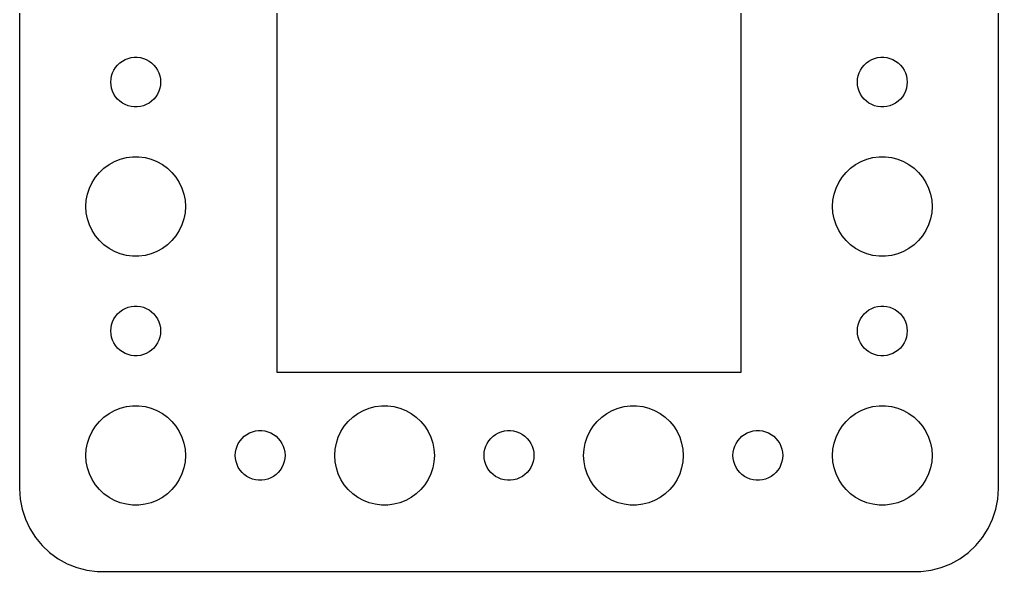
# Model space of a CAD drawing. Header units: metres. Extents: x -30 to 30, y 383 to 793.
# Drawn here: x -29.5 to 29.5, y 719 to 752.3 of the extents above; entities that cross this region are included whole.
import ezdxf

# ---------------------------------------------------------------- set-up
doc = ezdxf.new("R2010")
doc.units = ezdxf.units.M

msp = doc.modelspace()

# ---------------------------------------------------------------- linework, layer by layer
for p, q in [((-13.9685, 731), (-13.9685, 792.99)), ((13.9685, 792.99), (13.9685, 731)), ((-29.5, 788), (-29.5, 724)), ((29.5, 724), (29.5, 788)), ((-23.1387, 749.857), (-22.9635, 749.927)), ((-22.9635, 749.927), (-22.7811, 749.973)), ((-22.7811, 749.973), (-22.5942, 749.997)), ((-22.5942, 749.997), (-22.4058, 749.997)), ((-22.4058, 749.997), (-22.2189, 749.973)), ((-22.2189, 749.973), (-22.0365, 749.927)), ((-22.0365, 749.927), (-21.8613, 749.857)), ((21.8613, 749.857), (22.0365, 749.927)), ((22.0365, 749.927), (22.2189, 749.973)), ((22.2189, 749.973), (22.4058, 749.997)), ((22.4058, 749.997), (22.5942, 749.997)), ((22.5942, 749.997), (22.7811, 749.973)), ((22.7811, 749.973), (22.9635, 749.927)), ((22.9635, 749.927), (23.1387, 749.857)), ((-23.8145, 749.223), (-23.7135, 749.382)), ((-23.7135, 749.382), (-23.5934, 749.527)), ((-23.5934, 749.527), (-23.4561, 749.656)), ((-23.4561, 749.656), (-23.3037, 749.766)), ((-23.3037, 749.766), (-23.1387, 749.857)), ((-21.8613, 749.857), (-21.6963, 749.766)), ((-21.6963, 749.766), (-21.5439, 749.656)), ((-21.5439, 749.656), (-21.4065, 749.527)), ((-21.4065, 749.527), (-21.2865, 749.382)), ((-21.2865, 749.382), (-21.1855, 749.223)), ((21.1855, 749.223), (21.2865, 749.382)), ((21.2865, 749.382), (21.4065, 749.527)), ((21.4065, 749.527), (21.5439, 749.656)), ((21.5439, 749.656), (21.6963, 749.766)), ((21.6963, 749.766), (21.8613, 749.857)), ((23.1387, 749.857), (23.3037, 749.766)), ((23.3037, 749.766), (23.4561, 749.656)), ((23.4561, 749.656), (23.5934, 749.527)), ((23.5934, 749.527), (23.7135, 749.382)), ((23.7135, 749.382), (23.8145, 749.223)), ((-23.9882, 748.688), (-23.9529, 748.873)), ((-23.9529, 748.873), (-23.8947, 749.052)), ((-23.8947, 749.052), (-23.8145, 749.223)), ((-21.1855, 749.223), (-21.1053, 749.052)), ((-21.1053, 749.052), (-21.0471, 748.873)), ((-21.0471, 748.873), (-21.0118, 748.688)), ((21.0118, 748.688), (21.0471, 748.873)), ((21.0471, 748.873), (21.1053, 749.052)), ((21.1053, 749.052), (21.1855, 749.223)), ((23.8145, 749.223), (23.8947, 749.052)), ((23.8947, 749.052), (23.9529, 748.873)), ((23.9529, 748.873), (23.9882, 748.688)), ((-24, 748.5), (-23.9882, 748.688)), ((-23.9882, 748.312), (-24, 748.5)), ((-23.9529, 748.127), (-23.9882, 748.312)), ((-23.8947, 747.948), (-23.9529, 748.127)), ((-21.0471, 748.127), (-21.1053, 747.948)), ((-21.0118, 748.312), (-21.0471, 748.127)), ((-21.0118, 748.688), (-21, 748.5)), ((-21, 748.5), (-21.0118, 748.312)), ((21, 748.5), (21.0118, 748.688)), ((21.0118, 748.312), (21, 748.5)), ((21.0471, 748.127), (21.0118, 748.312)), ((21.1053, 747.948), (21.0471, 748.127)), ((23.9529, 748.127), (23.8947, 747.948)), ((23.9882, 748.312), (23.9529, 748.127)), ((23.9882, 748.688), (24, 748.5)), ((24, 748.5), (23.9882, 748.312)), ((-23.8145, 747.777), (-23.8947, 747.948)), ((-23.7135, 747.618), (-23.8145, 747.777)), ((-23.5934, 747.473), (-23.7135, 747.618)), ((-21.2865, 747.618), (-21.4065, 747.473)), ((-21.1855, 747.777), (-21.2865, 747.618)), ((-21.1053, 747.948), (-21.1855, 747.777)), ((21.1855, 747.777), (21.1053, 747.948)), ((21.2865, 747.618), (21.1855, 747.777)), ((21.4065, 747.473), (21.2865, 747.618)), ((23.7135, 747.618), (23.5934, 747.473)), ((23.8145, 747.777), (23.7135, 747.618)), ((23.8947, 747.948), (23.8145, 747.777)), ((-23.4561, 747.344), (-23.5934, 747.473)), ((-23.3037, 747.234), (-23.4561, 747.344)), ((-23.1387, 747.143), (-23.3037, 747.234)), ((-22.9635, 747.073), (-23.1387, 747.143)), ((-22.7811, 747.027), (-22.9635, 747.073)), ((-22.5942, 747.003), (-22.7811, 747.027)), ((-22.4058, 747.003), (-22.5942, 747.003)), ((-22.2189, 747.027), (-22.4058, 747.003)), ((-22.0365, 747.073), (-22.2189, 747.027)), ((-21.8613, 747.143), (-22.0365, 747.073)), ((-21.6963, 747.234), (-21.8613, 747.143)), ((-21.5439, 747.344), (-21.6963, 747.234)), ((-21.4065, 747.473), (-21.5439, 747.344)), ((21.5439, 747.344), (21.4065, 747.473)), ((21.6963, 747.234), (21.5439, 747.344)), ((21.8613, 747.143), (21.6963, 747.234)), ((22.0365, 747.073), (21.8613, 747.143)), ((22.2189, 747.027), (22.0365, 747.073)), ((22.4058, 747.003), (22.2189, 747.027)), ((22.5942, 747.003), (22.4058, 747.003)), ((22.7811, 747.027), (22.5942, 747.003)), ((22.9635, 747.073), (22.7811, 747.027)), ((23.1387, 747.143), (22.9635, 747.073)), ((23.3037, 747.234), (23.1387, 747.143)), ((23.4561, 747.344), (23.3037, 747.234)), ((23.5934, 747.473), (23.4561, 747.344)), ((-23.0621, 743.947), (-22.6884, 743.994)), ((-22.6884, 743.994), (-22.3116, 743.994)), ((-22.3116, 743.994), (-21.9379, 743.947)), ((21.9379, 743.947), (22.3116, 743.994)), ((22.3116, 743.994), (22.6884, 743.994)), ((22.6884, 743.994), (23.0621, 743.947)), ((-24.4123, 743.312), (-24.1075, 743.533)), ((-24.1075, 743.533), (-23.7773, 743.714)), ((-23.7773, 743.714), (-23.427, 743.853)), ((-23.427, 743.853), (-23.0621, 743.947)), ((-21.9379, 743.947), (-21.5729, 743.853)), ((-21.5729, 743.853), (-21.2227, 743.714)), ((-21.2227, 743.714), (-20.8925, 743.533)), ((-20.8925, 743.533), (-20.5877, 743.312)), ((20.5877, 743.312), (20.8925, 743.533)), ((20.8925, 743.533), (21.2227, 743.714)), ((21.2227, 743.714), (21.5729, 743.853)), ((21.5729, 743.853), (21.9379, 743.947)), ((23.0621, 743.947), (23.427, 743.853)), ((23.427, 743.853), (23.7773, 743.714)), ((23.7773, 743.714), (24.1075, 743.533)), ((24.1075, 743.533), (24.4123, 743.312)), ((-24.927, 742.763), (-24.6869, 743.054)), ((-24.6869, 743.054), (-24.4123, 743.312)), ((-20.5877, 743.312), (-20.3131, 743.054)), ((-20.3131, 743.054), (-20.0729, 742.763)), ((20.0729, 742.763), (20.3131, 743.054)), ((20.3131, 743.054), (20.5877, 743.312)), ((24.4123, 743.312), (24.6869, 743.054)), ((24.6869, 743.054), (24.927, 742.763)), ((-25.2893, 742.104), (-25.1289, 742.445)), ((-25.1289, 742.445), (-24.927, 742.763)), ((-20.0729, 742.763), (-19.8711, 742.445)), ((-19.8711, 742.445), (-19.7107, 742.104)), ((19.7107, 742.104), (19.8711, 742.445)), ((19.8711, 742.445), (20.0729, 742.763)), ((24.927, 742.763), (25.1289, 742.445)), ((25.1289, 742.445), (25.2893, 742.104)), ((-25.4763, 741.376), (-25.4057, 741.746)), ((-25.4057, 741.746), (-25.2893, 742.104)), ((-19.7107, 742.104), (-19.5942, 741.746)), ((-19.5942, 741.746), (-19.5237, 741.376)), ((19.5237, 741.376), (19.5942, 741.746)), ((19.5942, 741.746), (19.7107, 742.104)), ((25.2893, 742.104), (25.4057, 741.746)), ((25.4057, 741.746), (25.4763, 741.376)), ((-25.5, 741), (-25.4763, 741.376)), ((-19.5237, 741.376), (-19.5, 741)), ((19.5, 741), (19.5237, 741.376)), ((25.4763, 741.376), (25.5, 741)), ((-25.4763, 740.624), (-25.5, 741)), ((-25.4057, 740.254), (-25.4763, 740.624)), ((-19.5237, 740.624), (-19.5942, 740.254)), ((-19.5, 741), (-19.5237, 740.624)), ((19.5237, 740.624), (19.5, 741)), ((19.5942, 740.254), (19.5237, 740.624)), ((25.4763, 740.624), (25.4057, 740.254)), ((25.5, 741), (25.4763, 740.624)), ((-25.2893, 739.896), (-25.4057, 740.254)), ((-25.1289, 739.555), (-25.2893, 739.896)), ((-19.7107, 739.896), (-19.8711, 739.555)), ((-19.5942, 740.254), (-19.7107, 739.896)), ((19.7107, 739.896), (19.5942, 740.254)), ((19.8711, 739.555), (19.7107, 739.896)), ((25.2893, 739.896), (25.1289, 739.555)), ((25.4057, 740.254), (25.2893, 739.896)), ((-24.927, 739.237), (-25.1289, 739.555)), ((-19.8711, 739.555), (-20.0729, 739.237)), ((20.0729, 739.237), (19.8711, 739.555)), ((25.1289, 739.555), (24.927, 739.237)), ((-24.6869, 738.946), (-24.927, 739.237)), ((-24.4123, 738.688), (-24.6869, 738.946)), ((-24.1075, 738.467), (-24.4123, 738.688)), ((-20.5877, 738.688), (-20.8925, 738.467)), ((-20.3131, 738.946), (-20.5877, 738.688)), ((-20.0729, 739.237), (-20.3131, 738.946)), ((20.3131, 738.946), (20.0729, 739.237)), ((20.5877, 738.688), (20.3131, 738.946)), ((20.8925, 738.467), (20.5877, 738.688)), ((24.4123, 738.688), (24.1075, 738.467)), ((24.6869, 738.946), (24.4123, 738.688)), ((24.927, 739.237), (24.6869, 738.946)), ((-23.7773, 738.286), (-24.1075, 738.467)), ((-23.427, 738.147), (-23.7773, 738.286)), ((-23.0621, 738.053), (-23.427, 738.147)), ((-21.5729, 738.147), (-21.9379, 738.053)), ((-21.2227, 738.286), (-21.5729, 738.147)), ((-20.8925, 738.467), (-21.2227, 738.286)), ((21.2227, 738.286), (20.8925, 738.467)), ((21.5729, 738.147), (21.2227, 738.286)), ((21.9379, 738.053), (21.5729, 738.147)), ((23.427, 738.147), (23.0621, 738.053)), ((23.7773, 738.286), (23.427, 738.147)), ((24.1075, 738.467), (23.7773, 738.286)), ((-22.6884, 738.006), (-23.0621, 738.053)), ((-22.3116, 738.006), (-22.6884, 738.006)), ((-21.9379, 738.053), (-22.3116, 738.006)), ((22.3116, 738.006), (21.9379, 738.053)), ((22.6884, 738.006), (22.3116, 738.006)), ((23.0621, 738.053), (22.6884, 738.006)), ((-23.5934, 734.527), (-23.4561, 734.656)), ((-23.4561, 734.656), (-23.3037, 734.766)), ((-23.3037, 734.766), (-23.1387, 734.857)), ((-23.1387, 734.857), (-22.9635, 734.927)), ((-22.9635, 734.927), (-22.7811, 734.973)), ((-22.7811, 734.973), (-22.5942, 734.997)), ((-22.5942, 734.997), (-22.4058, 734.997)), ((-22.4058, 734.997), (-22.2189, 734.973)), ((-22.2189, 734.973), (-22.0365, 734.927)), ((-22.0365, 734.927), (-21.8613, 734.857)), ((-21.8613, 734.857), (-21.6963, 734.766)), ((-21.6963, 734.766), (-21.5439, 734.656)), ((-21.5439, 734.656), (-21.4065, 734.527)), ((21.4065, 734.527), (21.5439, 734.656)), ((21.5439, 734.656), (21.6963, 734.766)), ((21.6963, 734.766), (21.8613, 734.857)), ((21.8613, 734.857), (22.0365, 734.927)), ((22.0365, 734.927), (22.2189, 734.973)), ((22.2189, 734.973), (22.4058, 734.997)), ((22.4058, 734.997), (22.5942, 734.997)), ((22.5942, 734.997), (22.7811, 734.973)), ((22.7811, 734.973), (22.9635, 734.927)), ((22.9635, 734.927), (23.1387, 734.857)), ((23.1387, 734.857), (23.3037, 734.766)), ((23.3037, 734.766), (23.4561, 734.656)), ((23.4561, 734.656), (23.5934, 734.527)), ((-23.9529, 733.873), (-23.8947, 734.052)), ((-23.8947, 734.052), (-23.8145, 734.223)), ((-23.8145, 734.223), (-23.7135, 734.382)), ((-23.7135, 734.382), (-23.5934, 734.527)), ((-21.4065, 734.527), (-21.2865, 734.382)), ((-21.2865, 734.382), (-21.1855, 734.223)), ((-21.1855, 734.223), (-21.1053, 734.052)), ((-21.1053, 734.052), (-21.0471, 733.873)), ((21.0471, 733.873), (21.1053, 734.052)), ((21.1053, 734.052), (21.1855, 734.223)), ((21.1855, 734.223), (21.2865, 734.382)), ((21.2865, 734.382), (21.4065, 734.527)), ((23.5934, 734.527), (23.7135, 734.382)), ((23.7135, 734.382), (23.8145, 734.223)), ((23.8145, 734.223), (23.8947, 734.052)), ((23.8947, 734.052), (23.9529, 733.873)), ((-24, 733.5), (-23.9882, 733.688)), ((-23.9882, 733.312), (-24, 733.5)), ((-23.9882, 733.688), (-23.9529, 733.873)), ((-21.0471, 733.873), (-21.0118, 733.688)), ((-21.0118, 733.688), (-21, 733.5)), ((-21, 733.5), (-21.0118, 733.312)), ((21, 733.5), (21.0118, 733.688)), ((21.0118, 733.312), (21, 733.5)), ((21.0118, 733.688), (21.0471, 733.873)), ((23.9529, 733.873), (23.9882, 733.688)), ((23.9882, 733.688), (24, 733.5)), ((24, 733.5), (23.9882, 733.312)), ((-23.9529, 733.127), (-23.9882, 733.312)), ((-23.8947, 732.948), (-23.9529, 733.127)), ((-23.8145, 732.777), (-23.8947, 732.948)), ((-21.1053, 732.948), (-21.1855, 732.777)), ((-21.0471, 733.127), (-21.1053, 732.948)), ((-21.0118, 733.312), (-21.0471, 733.127)), ((21.0471, 733.127), (21.0118, 733.312)), ((21.1053, 732.948), (21.0471, 733.127)), ((21.1855, 732.777), (21.1053, 732.948)), ((23.8947, 732.948), (23.8145, 732.777)), ((23.9529, 733.127), (23.8947, 732.948)), ((23.9882, 733.312), (23.9529, 733.127)), ((-23.7135, 732.618), (-23.8145, 732.777)), ((-23.5934, 732.473), (-23.7135, 732.618)), ((-23.4561, 732.344), (-23.5934, 732.473)), ((-23.3037, 732.234), (-23.4561, 732.344)), ((-23.1387, 732.143), (-23.3037, 732.234)), ((-21.6963, 732.234), (-21.8613, 732.143)), ((-21.5439, 732.344), (-21.6963, 732.234)), ((-21.4065, 732.473), (-21.5439, 732.344)), ((-21.2865, 732.618), (-21.4065, 732.473)), ((-21.1855, 732.777), (-21.2865, 732.618)), ((21.2865, 732.618), (21.1855, 732.777)), ((21.4065, 732.473), (21.2865, 732.618)), ((21.5439, 732.344), (21.4065, 732.473)), ((21.6963, 732.234), (21.5439, 732.344)), ((21.8613, 732.143), (21.6963, 732.234)), ((23.3037, 732.234), (23.1387, 732.143)), ((23.4561, 732.344), (23.3037, 732.234)), ((23.5934, 732.473), (23.4561, 732.344)), ((23.7135, 732.618), (23.5934, 732.473)), ((23.8145, 732.777), (23.7135, 732.618)), ((-22.9635, 732.073), (-23.1387, 732.143)), ((-22.7811, 732.027), (-22.9635, 732.073)), ((-22.5942, 732.003), (-22.7811, 732.027)), ((-22.4058, 732.003), (-22.5942, 732.003)), ((-22.2189, 732.027), (-22.4058, 732.003)), ((-22.0365, 732.073), (-22.2189, 732.027)), ((-21.8613, 732.143), (-22.0365, 732.073)), ((22.0365, 732.073), (21.8613, 732.143)), ((22.2189, 732.027), (22.0365, 732.073)), ((22.4058, 732.003), (22.2189, 732.027)), ((22.5942, 732.003), (22.4058, 732.003)), ((22.7811, 732.027), (22.5942, 732.003)), ((22.9635, 732.073), (22.7811, 732.027)), ((23.1387, 732.143), (22.9635, 732.073)), ((13.9685, 731), (-13.9685, 731)), ((-24.1075, 728.533), (-23.7773, 728.714)), ((-23.7773, 728.714), (-23.427, 728.853)), ((-23.427, 728.853), (-23.0621, 728.947)), ((-23.0621, 728.947), (-22.6884, 728.994)), ((-22.6884, 728.994), (-22.3116, 728.994)), ((-22.3116, 728.994), (-21.9379, 728.947)), ((-21.9379, 728.947), (-21.5729, 728.853)), ((-21.5729, 728.853), (-21.2227, 728.714)), ((-21.2227, 728.714), (-20.8925, 728.533)), ((-9.10747, 728.533), (-8.77733, 728.714)), ((-8.77733, 728.714), (-8.42705, 728.853)), ((-8.42705, 728.853), (-8.06213, 728.947)), ((-8.06213, 728.947), (-7.68837, 728.994)), ((-7.68837, 728.994), (-7.31161, 728.994)), ((-7.31161, 728.994), (-6.93785, 728.947)), ((-6.93785, 728.947), (-6.57294, 728.853)), ((-6.57294, 728.853), (-6.22266, 728.714)), ((-6.22266, 728.714), (-5.89252, 728.533)), ((5.89252, 728.533), (6.22266, 728.714)), ((6.22266, 728.714), (6.57294, 728.853)), ((6.57294, 728.853), (6.93785, 728.947)), ((6.93785, 728.947), (7.31161, 728.994)), ((7.31161, 728.994), (7.68837, 728.994)), ((7.68837, 728.994), (8.06213, 728.947)), ((8.06213, 728.947), (8.42705, 728.853)), ((8.42705, 728.853), (8.77733, 728.714)), ((8.77733, 728.714), (9.10747, 728.533)), ((20.8925, 728.533), (21.2227, 728.714)), ((21.2227, 728.714), (21.5729, 728.853)), ((21.5729, 728.853), (21.9379, 728.947)), ((21.9379, 728.947), (22.3116, 728.994)), ((22.3116, 728.994), (22.6884, 728.994)), ((22.6884, 728.994), (23.0621, 728.947)), ((23.0621, 728.947), (23.427, 728.853)), ((23.427, 728.853), (23.7773, 728.714)), ((23.7773, 728.714), (24.1075, 728.533)), ((-24.6869, 728.054), (-24.4123, 728.312)), ((-24.4123, 728.312), (-24.1075, 728.533)), ((-20.8925, 728.533), (-20.5877, 728.312)), ((-20.5877, 728.312), (-20.3131, 728.054)), ((-9.6869, 728.054), (-9.41226, 728.312)), ((-9.41226, 728.312), (-9.10747, 728.533)), ((-5.89252, 728.533), (-5.58772, 728.312)), ((-5.58772, 728.312), (-5.31308, 728.054)), ((5.31308, 728.054), (5.58772, 728.312)), ((5.58772, 728.312), (5.89252, 728.533)), ((9.10747, 728.533), (9.41226, 728.312)), ((9.41226, 728.312), (9.6869, 728.054)), ((20.3131, 728.054), (20.5877, 728.312)), ((20.5877, 728.312), (20.8925, 728.533)), ((24.1075, 728.533), (24.4123, 728.312)), ((24.4123, 728.312), (24.6869, 728.054)), ((-25.1289, 727.445), (-24.927, 727.763)), ((-24.927, 727.763), (-24.6869, 728.054)), ((-20.3131, 728.054), (-20.0729, 727.763)), ((-20.0729, 727.763), (-19.8711, 727.445)), ((-15.4635, 727.427), (-15.2811, 727.473)), ((-15.2811, 727.473), (-15.0942, 727.497)), ((-15.0942, 727.497), (-14.9058, 727.497)), ((-14.9058, 727.497), (-14.7189, 727.473)), ((-14.7189, 727.473), (-14.5365, 727.427)), ((-10.1289, 727.445), (-9.92705, 727.763)), ((-9.92705, 727.763), (-9.6869, 728.054)), ((-5.31308, 728.054), (-5.07294, 727.763)), ((-5.07294, 727.763), (-4.87108, 727.445)), ((-0.46352, 727.427), (-0.28107, 727.473)), ((-0.28107, 727.473), (-0.09418, 727.497)), ((-0.09418, 727.497), (0.09418, 727.497)), ((0.09418, 727.497), (0.28107, 727.473)), ((0.28107, 727.473), (0.46352, 727.427)), ((4.87108, 727.445), (5.07294, 727.763)), ((5.07294, 727.763), (5.31308, 728.054)), ((9.6869, 728.054), (9.92705, 727.763)), ((9.92705, 727.763), (10.1289, 727.445)), ((14.5365, 727.427), (14.7189, 727.473)), ((14.7189, 727.473), (14.9058, 727.497)), ((14.9058, 727.497), (15.0942, 727.497)), ((15.0942, 727.497), (15.2811, 727.473)), ((15.2811, 727.473), (15.4635, 727.427)), ((19.8711, 727.445), (20.0729, 727.763)), ((20.0729, 727.763), (20.3131, 728.054)), ((24.6869, 728.054), (24.927, 727.763)), ((24.927, 727.763), (25.1289, 727.445)), ((-25.4057, 726.746), (-25.2893, 727.104)), ((-25.2893, 727.104), (-25.1289, 727.445)), ((-19.8711, 727.445), (-19.7107, 727.104)), ((-19.7107, 727.104), (-19.5942, 726.746)), ((-16.3145, 726.723), (-16.2135, 726.882)), ((-16.2135, 726.882), (-16.0934, 727.027)), ((-16.0934, 727.027), (-15.9561, 727.156)), ((-15.9561, 727.156), (-15.8037, 727.266)), ((-15.8037, 727.266), (-15.6387, 727.357)), ((-15.6387, 727.357), (-15.4635, 727.427)), ((-14.5365, 727.427), (-14.3613, 727.357)), ((-14.3613, 727.357), (-14.1963, 727.266)), ((-14.1963, 727.266), (-14.0439, 727.156)), ((-14.0439, 727.156), (-13.9065, 727.027)), ((-13.9065, 727.027), (-13.7865, 726.882)), ((-13.7865, 726.882), (-13.6855, 726.723)), ((-10.4057, 726.746), (-10.2893, 727.104)), ((-10.2893, 727.104), (-10.1289, 727.445)), ((-4.87108, 727.445), (-4.71066, 727.104)), ((-4.71066, 727.104), (-4.59424, 726.746)), ((-1.31445, 726.723), (-1.21352, 726.882)), ((-1.21352, 726.882), (-1.09344, 727.027)), ((-1.09344, 727.027), (-0.95613, 727.156)), ((-0.95613, 727.156), (-0.80373, 727.266)), ((-0.80373, 727.266), (-0.63866, 727.357)), ((-0.63866, 727.357), (-0.46352, 727.427)), ((0.46352, 727.427), (0.63866, 727.357)), ((0.63866, 727.357), (0.80373, 727.266)), ((0.80373, 727.266), (0.95613, 727.156)), ((0.95613, 727.156), (1.09344, 727.027)), ((1.09344, 727.027), (1.21352, 726.882)), ((1.21352, 726.882), (1.31445, 726.723)), ((4.59424, 726.746), (4.71066, 727.104)), ((4.71066, 727.104), (4.87108, 727.445)), ((10.1289, 727.445), (10.2893, 727.104)), ((10.2893, 727.104), (10.4057, 726.746)), ((13.6855, 726.723), (13.7865, 726.882)), ((13.7865, 726.882), (13.9065, 727.027)), ((13.9065, 727.027), (14.0439, 727.156)), ((14.0439, 727.156), (14.1963, 727.266)), ((14.1963, 727.266), (14.3613, 727.357)), ((14.3613, 727.357), (14.5365, 727.427)), ((15.4635, 727.427), (15.6387, 727.357)), ((15.6387, 727.357), (15.8037, 727.266)), ((15.8037, 727.266), (15.9561, 727.156)), ((15.9561, 727.156), (16.0934, 727.027)), ((16.0934, 727.027), (16.2135, 726.882)), ((16.2135, 726.882), (16.3145, 726.723)), ((19.5942, 726.746), (19.7107, 727.104)), ((19.7107, 727.104), (19.8711, 727.445)), ((25.1289, 727.445), (25.2893, 727.104)), ((25.2893, 727.104), (25.4057, 726.746)), ((-25.5, 726), (-25.4763, 726.376)), ((-25.4763, 726.376), (-25.4057, 726.746)), ((-19.5942, 726.746), (-19.5237, 726.376)), ((-19.5237, 726.376), (-19.5, 726)), ((-16.4882, 726.188), (-16.4529, 726.373)), ((-16.4529, 726.373), (-16.3947, 726.552)), ((-16.3947, 726.552), (-16.3145, 726.723)), ((-13.6855, 726.723), (-13.6053, 726.552)), ((-13.6053, 726.552), (-13.5471, 726.373)), ((-13.5471, 726.373), (-13.5118, 726.188)), ((-10.5, 726), (-10.4763, 726.376)), ((-10.4763, 726.376), (-10.4057, 726.746)), ((-4.59424, 726.746), (-4.52365, 726.376)), ((-4.52365, 726.376), (-4.5, 726)), ((-1.48816, 726.188), (-1.45287, 726.373)), ((-1.45287, 726.373), (-1.39465, 726.552)), ((-1.39465, 726.552), (-1.31445, 726.723)), ((1.31445, 726.723), (1.39465, 726.552)), ((1.39465, 726.552), (1.45287, 726.373)), ((1.45287, 726.373), (1.48816, 726.188)), ((4.5, 726), (4.52365, 726.376)), ((4.52365, 726.376), (4.59424, 726.746)), ((10.4057, 726.746), (10.4763, 726.376)), ((10.4763, 726.376), (10.5, 726)), ((13.5118, 726.188), (13.5471, 726.373)), ((13.5471, 726.373), (13.6053, 726.552)), ((13.6053, 726.552), (13.6855, 726.723)), ((16.3145, 726.723), (16.3947, 726.552)), ((16.3947, 726.552), (16.4529, 726.373)), ((16.4529, 726.373), (16.4882, 726.188)), ((19.5, 726), (19.5237, 726.376)), ((19.5237, 726.376), (19.5942, 726.746)), ((25.4057, 726.746), (25.4763, 726.376)), ((25.4763, 726.376), (25.5, 726)), ((-25.4763, 725.624), (-25.5, 726)), ((-19.5, 726), (-19.5237, 725.624)), ((-16.5, 726), (-16.4882, 726.188)), ((-16.4882, 725.812), (-16.5, 726)), ((-16.4529, 725.627), (-16.4882, 725.812)), ((-13.5118, 725.812), (-13.5471, 725.627)), ((-13.5118, 726.188), (-13.5, 726)), ((-13.5, 726), (-13.5118, 725.812)), ((-10.4763, 725.624), (-10.5, 726)), ((-4.5, 726), (-4.52365, 725.624)), ((-1.5, 726), (-1.48816, 726.188)), ((-1.48816, 725.812), (-1.5, 726)), ((-1.45287, 725.627), (-1.48816, 725.812)), ((1.48816, 725.812), (1.45287, 725.627)), ((1.48816, 726.188), (1.5, 726)), ((1.5, 726), (1.48816, 725.812)), ((4.52365, 725.624), (4.5, 726)), ((10.5, 726), (10.4763, 725.624)), ((13.5, 726), (13.5118, 726.188)), ((13.5118, 725.812), (13.5, 726)), ((13.5471, 725.627), (13.5118, 725.812)), ((16.4882, 725.812), (16.4529, 725.627)), ((16.4882, 726.188), (16.5, 726)), ((16.5, 726), (16.4882, 725.812)), ((19.5237, 725.624), (19.5, 726)), ((25.5, 726), (25.4763, 725.624)), ((-25.4057, 725.254), (-25.4763, 725.624)), ((-25.2893, 724.896), (-25.4057, 725.254)), ((-19.5942, 725.254), (-19.7107, 724.896)), ((-19.5237, 725.624), (-19.5942, 725.254)), ((-16.3947, 725.448), (-16.4529, 725.627)), ((-16.3145, 725.277), (-16.3947, 725.448)), ((-16.2135, 725.118), (-16.3145, 725.277)), ((-16.0934, 724.973), (-16.2135, 725.118)), ((-13.7865, 725.118), (-13.9065, 724.973)), ((-13.6855, 725.277), (-13.7865, 725.118)), ((-13.6053, 725.448), (-13.6855, 725.277)), ((-13.5471, 725.627), (-13.6053, 725.448)), ((-10.4057, 725.254), (-10.4763, 725.624)), ((-10.2893, 724.896), (-10.4057, 725.254)), ((-4.59424, 725.254), (-4.71066, 724.896)), ((-4.52365, 725.624), (-4.59424, 725.254)), ((-1.39465, 725.448), (-1.45287, 725.627)), ((-1.31445, 725.277), (-1.39465, 725.448)), ((-1.21352, 725.118), (-1.31445, 725.277)), ((-1.09344, 724.973), (-1.21352, 725.118)), ((1.21352, 725.118), (1.09344, 724.973)), ((1.31445, 725.277), (1.21352, 725.118)), ((1.39465, 725.448), (1.31445, 725.277)), ((1.45287, 725.627), (1.39465, 725.448)), ((4.59424, 725.254), (4.52365, 725.624)), ((4.71066, 724.896), (4.59424, 725.254)), ((10.4057, 725.254), (10.2893, 724.896)), ((10.4763, 725.624), (10.4057, 725.254)), ((13.6053, 725.448), (13.5471, 725.627)), ((13.6855, 725.277), (13.6053, 725.448)), ((13.7865, 725.118), (13.6855, 725.277)), ((13.9065, 724.973), (13.7865, 725.118)), ((16.2135, 725.118), (16.0934, 724.973)), ((16.3145, 725.277), (16.2135, 725.118)), ((16.3947, 725.448), (16.3145, 725.277)), ((16.4529, 725.627), (16.3947, 725.448)), ((19.5942, 725.254), (19.5237, 725.624)), ((19.7107, 724.896), (19.5942, 725.254)), ((25.4057, 725.254), (25.2893, 724.896)), ((25.4763, 725.624), (25.4057, 725.254)), ((-25.1289, 724.555), (-25.2893, 724.896)), ((-24.927, 724.237), (-25.1289, 724.555)), ((-19.8711, 724.555), (-20.0729, 724.237)), ((-19.7107, 724.896), (-19.8711, 724.555)), ((-15.9561, 724.844), (-16.0934, 724.973)), ((-15.8037, 724.734), (-15.9561, 724.844)), ((-15.6387, 724.643), (-15.8037, 724.734)), ((-15.4635, 724.573), (-15.6387, 724.643)), ((-15.2811, 724.527), (-15.4635, 724.573)), ((-15.0942, 724.503), (-15.2811, 724.527)), ((-14.7189, 724.527), (-14.9058, 724.503)), ((-14.5365, 724.573), (-14.7189, 724.527)), ((-14.3613, 724.643), (-14.5365, 724.573)), ((-14.1963, 724.734), (-14.3613, 724.643)), ((-14.0439, 724.844), (-14.1963, 724.734)), ((-13.9065, 724.973), (-14.0439, 724.844)), ((-10.1289, 724.555), (-10.2893, 724.896)), ((-9.92705, 724.237), (-10.1289, 724.555)), ((-4.87108, 724.555), (-5.07294, 724.237)), ((-4.71066, 724.896), (-4.87108, 724.555)), ((-0.95613, 724.844), (-1.09344, 724.973)), ((-0.80373, 724.734), (-0.95613, 724.844)), ((-0.63866, 724.643), (-0.80373, 724.734)), ((-0.46352, 724.573), (-0.63866, 724.643)), ((-0.28107, 724.527), (-0.46352, 724.573)), ((-0.09418, 724.503), (-0.28107, 724.527)), ((0.28107, 724.527), (0.09418, 724.503)), ((0.46352, 724.573), (0.28107, 724.527)), ((0.63866, 724.643), (0.46352, 724.573)), ((0.80373, 724.734), (0.63866, 724.643)), ((0.95613, 724.844), (0.80373, 724.734)), ((1.09344, 724.973), (0.95613, 724.844)), ((4.87108, 724.555), (4.71066, 724.896)), ((5.07294, 724.237), (4.87108, 724.555)), ((10.1289, 724.555), (9.92705, 724.237)), ((10.2893, 724.896), (10.1289, 724.555)), ((14.0439, 724.844), (13.9065, 724.973)), ((14.1963, 724.734), (14.0439, 724.844)), ((14.3613, 724.643), (14.1963, 724.734)), ((14.5365, 724.573), (14.3613, 724.643)), ((14.7189, 724.527), (14.5365, 724.573)), ((14.9058, 724.503), (14.7189, 724.527)), ((15.2811, 724.527), (15.0942, 724.503)), ((15.4635, 724.573), (15.2811, 724.527)), ((15.6387, 724.643), (15.4635, 724.573)), ((15.8037, 724.734), (15.6387, 724.643)), ((15.9561, 724.844), (15.8037, 724.734)), ((16.0934, 724.973), (15.9561, 724.844)), ((19.8711, 724.555), (19.7107, 724.896)), ((20.0729, 724.237), (19.8711, 724.555)), ((25.1289, 724.555), (24.927, 724.237)), ((25.2893, 724.896), (25.1289, 724.555)), ((-29.5, 724), (-29.4606, 723.373)), ((-24.6869, 723.946), (-24.927, 724.237)), ((-24.4123, 723.688), (-24.6869, 723.946)), ((-20.3131, 723.946), (-20.5877, 723.688)), ((-20.0729, 724.237), (-20.3131, 723.946)), ((-14.9058, 724.503), (-15.0942, 724.503)), ((-9.6869, 723.946), (-9.92705, 724.237)), ((-9.41226, 723.688), (-9.6869, 723.946)), ((-5.31308, 723.946), (-5.58772, 723.688)), ((-5.07294, 724.237), (-5.31308, 723.946)), ((0.09418, 724.503), (-0.09418, 724.503)), ((5.31308, 723.946), (5.07294, 724.237)), ((5.58772, 723.688), (5.31308, 723.946)), ((9.6869, 723.946), (9.41226, 723.688)), ((9.92705, 724.237), (9.6869, 723.946)), ((15.0942, 724.503), (14.9058, 724.503)), ((20.3131, 723.946), (20.0729, 724.237)), ((20.5877, 723.688), (20.3131, 723.946)), ((24.6869, 723.946), (24.4123, 723.688)), ((24.927, 724.237), (24.6869, 723.946)), ((29.4606, 723.373), (29.5, 724)), ((-29.4606, 723.373), (-29.3429, 722.757)), ((-24.1075, 723.467), (-24.4123, 723.688)), ((-23.7773, 723.286), (-24.1075, 723.467)), ((-20.8925, 723.467), (-21.2227, 723.286)), ((-20.5877, 723.688), (-20.8925, 723.467)), ((-9.10747, 723.467), (-9.41226, 723.688)), ((-8.77733, 723.286), (-9.10747, 723.467)), ((-5.89252, 723.467), (-6.22266, 723.286)), ((-5.58772, 723.688), (-5.89252, 723.467)), ((5.89252, 723.467), (5.58772, 723.688)), ((6.22266, 723.286), (5.89252, 723.467)), ((9.10747, 723.467), (8.77733, 723.286)), ((9.41226, 723.688), (9.10747, 723.467)), ((20.8925, 723.467), (20.5877, 723.688)), ((21.2227, 723.286), (20.8925, 723.467)), ((24.1075, 723.467), (23.7773, 723.286)), ((24.4123, 723.688), (24.1075, 723.467)), ((29.3429, 722.757), (29.4606, 723.373)), ((-29.3429, 722.757), (-29.1489, 722.159)), ((-23.427, 723.147), (-23.7773, 723.286)), ((-23.0621, 723.053), (-23.427, 723.147)), ((-22.6884, 723.006), (-23.0621, 723.053)), ((-22.3116, 723.006), (-22.6884, 723.006)), ((-21.9379, 723.053), (-22.3116, 723.006)), ((-21.5729, 723.147), (-21.9379, 723.053)), ((-21.2227, 723.286), (-21.5729, 723.147)), ((-8.42705, 723.147), (-8.77733, 723.286)), ((-8.06213, 723.053), (-8.42705, 723.147)), ((-7.68837, 723.006), (-8.06213, 723.053)), ((-7.31161, 723.006), (-7.68837, 723.006)), ((-6.93785, 723.053), (-7.31161, 723.006)), ((-6.57294, 723.147), (-6.93785, 723.053)), ((-6.22266, 723.286), (-6.57294, 723.147)), ((6.57294, 723.147), (6.22266, 723.286)), ((6.93785, 723.053), (6.57294, 723.147)), ((7.31161, 723.006), (6.93785, 723.053)), ((7.68837, 723.006), (7.31161, 723.006)), ((8.06213, 723.053), (7.68837, 723.006)), ((8.42705, 723.147), (8.06213, 723.053)), ((8.77733, 723.286), (8.42705, 723.147)), ((21.5729, 723.147), (21.2227, 723.286)), ((21.9379, 723.053), (21.5729, 723.147)), ((22.3116, 723.006), (21.9379, 723.053)), ((22.6884, 723.006), (22.3116, 723.006)), ((23.0621, 723.053), (22.6884, 723.006)), ((23.427, 723.147), (23.0621, 723.053)), ((23.7773, 723.286), (23.427, 723.147)), ((29.1489, 722.159), (29.3429, 722.757)), ((-29.1489, 722.159), (-28.8815, 721.591)), ((-28.8815, 721.591), (-28.5451, 721.061)), ((28.5451, 721.061), (28.8815, 721.591)), ((28.8815, 721.591), (29.1489, 722.159)), ((-28.5451, 721.061), (-28.1448, 720.577)), ((28.1448, 720.577), (28.5451, 721.061)), ((-28.1448, 720.577), (-27.6871, 720.147)), ((27.6871, 720.147), (28.1448, 720.577)), ((-27.6871, 720.147), (-27.1791, 719.778)), ((27.1791, 719.778), (27.6871, 720.147)), ((-27.1791, 719.778), (-26.6289, 719.476)), ((-26.6289, 719.476), (-26.0451, 719.245)), ((-26.0451, 719.245), (-25.4369, 719.089)), ((25.4369, 719.089), (26.0451, 719.245)), ((26.0451, 719.245), (26.6289, 719.476)), ((26.6289, 719.476), (27.1791, 719.778)), ((-25.4369, 719.089), (-24.8139, 719.01)), ((-24.8139, 719.01), (24.8139, 719.01)), ((24.8139, 719.01), (25.4369, 719.089))]:
    msp.add_line(p, q)

doc.saveas('drawing.dxf')
